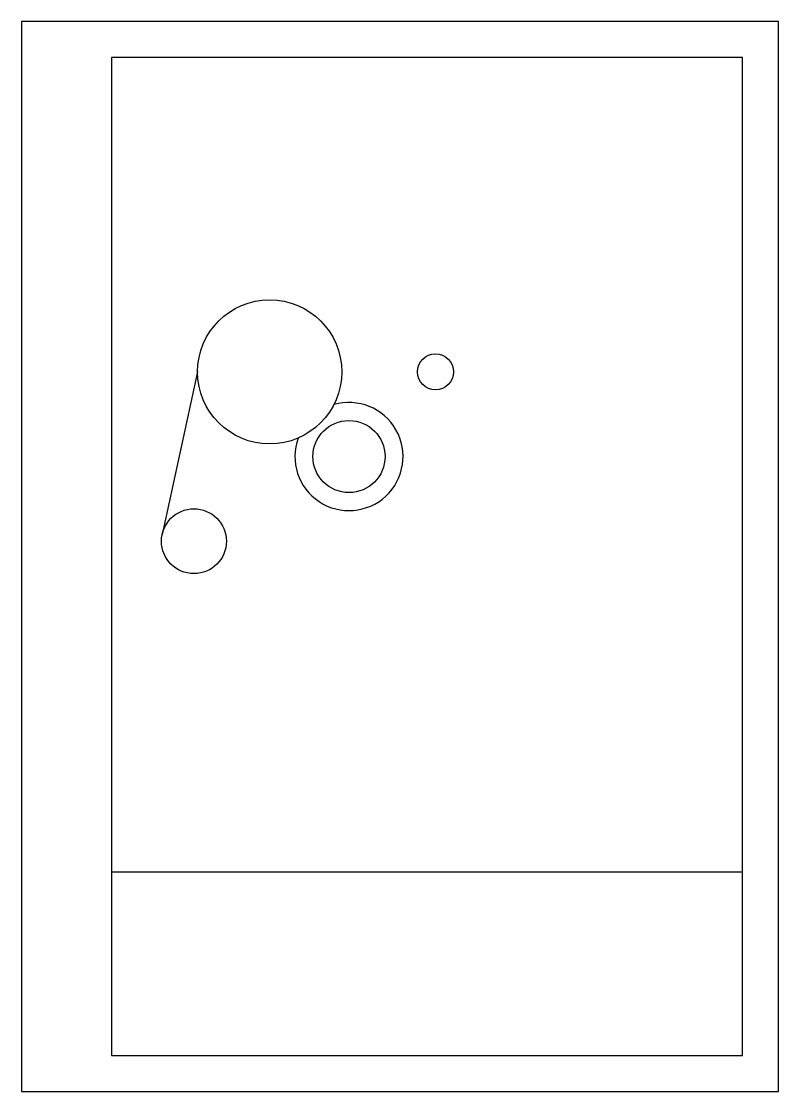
# Model space of a CAD drawing. Header units: millimetres. Extents: x 0 to 210, y 0 to 297.
import ezdxf

# ---------------------------------------------------------------- set-up
doc = ezdxf.new("R2010")
doc.units = ezdxf.units.MM

msp = doc.modelspace()

# ---------------------------------------------------------------- linework, layer by layer
for p, q in [((210, 297), (0, 297)), ((0, 297), (0, 0)), ((210, 0), (210, 297)), ((200, 287), (25, 287)), ((25, 287), (25, 10)), ((200, 10), (200, 287)), ((48.85, 199.74), (39.06, 154.65)), ((25, 61), (200, 61)), ((25, 10), (200, 10)), ((0, 0), (210, 0)), ((0, 0), (210, 0))]:
    msp.add_line(p, q)
for centre, radius in [((68.85, 199.74), 20), ((114.85, 199.74), 5), ((90.85, 176.24), 10), ((47.85, 152.74), 9)]:
    msp.add_circle(centre, radius)
msp.add_arc((90.85, 176.24), 15, 160.0094, 106.2143)

doc.saveas('drawing.dxf')
